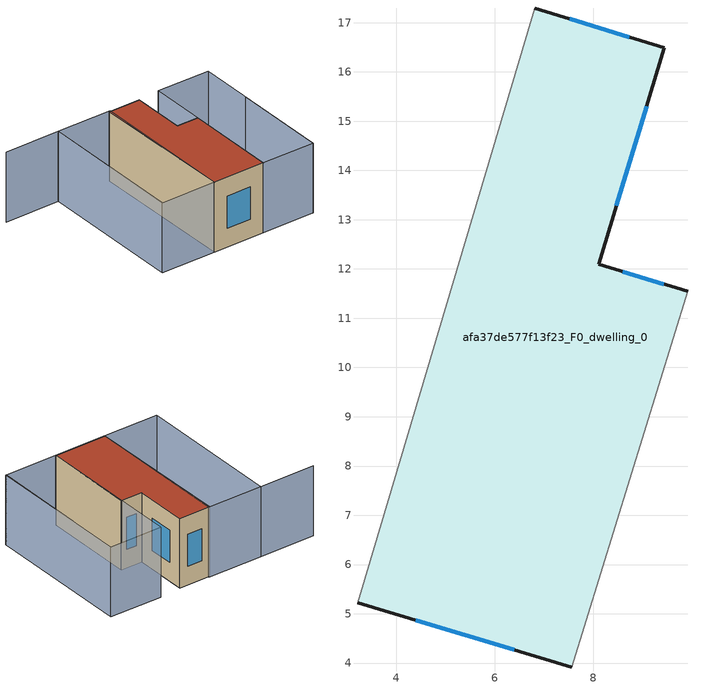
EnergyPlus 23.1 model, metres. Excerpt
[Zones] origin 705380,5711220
afa37de577f13f23_F0_dwelling_0
 floor ground (EU_floor_Construction): 7.56,3.92 9.92,11.54 8.11,12.09 9.44,16.49 6.81,17.3 3.22,5.23 z0
 wall outside (EU_wall_Construction): 7.56,3.92 3.22,5.23 / 6.81,17.3 9.44,16.49 8.11,12.09 9.92,11.54 z0:6
 wall adiabatic (EU_wall_Construction): 3.22,5.23 6.81,17.3 / 9.92,11.54 7.56,3.92 z0:6
 window (EU_Window_Construction): 6.39,4.27 4.39,4.87 / 7.52,17.08 8.73,16.71 / 9.08,15.31 8.47,13.28 / 8.59,11.95 9.43,11.69 z1.62:4.38
 roof outside (EU_roof_Construction): 9.44,16.49 8.11,12.09 9.92,11.54 7.56,3.92 3.22,5.23 6.81,17.3 z6
shading: 11.9,2.58 14.29,10.36 / -2.25,20.1 2.36,18.69 / -1.34,6.63 2.36,18.69 / 2.36,18.69 6.92,17.29 / 6.92,17.29 3.22,5.23 / 3.22,5.23 -1.34,6.63 / 2.36,18.69 -1.34,6.65 / 7.56,3.91 11.27,16.06 / 11.27,16.06 15.64,14.73 / 15.64,14.73 11.93,2.57 / 11.93,2.57 7.56,3.91 z0:6
[Building]
EU S2 Campaign: North Axis=0; Terrain=City; Solar Distribution=FullExterior
[Site:Location]
London: Latitude=51.5; Longitude=-0.5; Time Zone=0; Elevation=25
[SizingPeriod:WeatherFileDays]
AnnualSizingPeriod: Begin Month=1; Begin Day of Month=1; End Month=12; End Day of Month=31; Day of Week for Start Day=Monday; Use Weather File Daylight Saving Period=No; Use Weather File Rain and Snow Indicators=No
[MATERIAL]
EU_InternalMass_Material: Roughness=MediumRough; Thickness=0.1; Conductivity=1; Density=1800; Specific Heat=900; Thermal Absorptance=0.9; Solar Absorptance=0.7; Visible Absorptance=0.7
[MATERIAL:NOMASS] Roughness=MediumRough; Thermal Absorptance=0.9; Solar Absorptance=0.7; Visible Absorptance=0.7
Name | Thermal Resistance
EU_wall_NoMass | 0.555556
EU_roof_NoMass | 0.510204
EU_floor_NoMass | 1.68919
[WINDOWMATERIAL:SIMPLEGLAZINGSYSTEM]
EU_Window_SimpleGlazing: UFactor=3.96; Solar Heat Gain Coefficient=0.85; Visible Transmittance=0.85
[CONSTRUCTION]
EU_wall_Construction: EU_wall_NoMass
EU_roof_Construction: EU_roof_NoMass
EU_floor_Construction: EU_floor_NoMass
EU_InternalMass_Construction: EU_InternalMass_Material
EU_Window_Construction: EU_Window_SimpleGlazing
[ZONE]
afa37de577f13f23_F0_dwelling_0: Type=1; Multiplier=1; Ceiling Height=autocalculate; Volume=294.683; Floor Area=autocalculate; Part of Total Floor Area=Yes
[INTERNALMASS]
afa37de577f13f23_F0_dwelling_0_EU_InternalMass: Construction=EU_InternalMass_Construction; Zone or ZoneList=afa37de577f13f23_F0_dwelling_0; Surface Area=49.1138
[OTHEREQUIPMENT]
EU_Step8_InternalGain_afa37de577f13f23_F0_dwelling_0_f000: Fuel Type=Electricity; Zone or ZoneList or Space or SpaceList=afa37de577f13f23_F0_dwelling_0; Schedule=EU_Step8_GainSchedule_afa37de577f13f23_F0_dwelling_0_f000; Design Level Calculation Method=Watts/Area; Power per Zone Floor Area=1; Fraction Latent=0; Fraction Radiant=0; Fraction Lost=0; Carbon Dioxide Generation Rate=0; EndUse Subcategory=EU_Step8_InternalGains
[ZONEVENTILATION:DESIGNFLOWRATE]
EU_ConstantAir_afa37de577f13f23_F0_dwelling_0: Zone or ZoneList or Space or SpaceList=afa37de577f13f23_F0_dwelling_0; Schedule=EU_AlwaysOn; Design Flow Rate Calculation Method=AirChanges/Hour; Air Changes per Hour=0.48; Ventilation Type=Natural; Fan Pressure Rise=0; Fan Total Efficiency=1; Constant Term Coefficient=1; Temperature Term Coefficient=0; Velocity Term Coefficient=0; Velocity Squared Term Coefficient=0; Minimum Indoor Temperature=-100; Maximum Indoor Temperature=100; Delta Temperature=-100; Minimum Outdoor Temperature=-100; Maximum Outdoor Temperature=100; Maximum Wind Speed=40
[HVACTEMPLATE:THERMOSTAT]
EU_HeatOnly_afa37de577f13f23_F0_dwelling_0: Constant Heating Setpoint=20; Constant Cooling Setpoint=50
[HVACTEMPLATE:ZONE:IDEALLOADSAIRSYSTEM]
afa37de577f13f23_F0_dwelling_0: Template Thermostat=EU_HeatOnly_afa37de577f13f23_F0_dwelling_0; System Availability Schedule=EU_AlwaysOn; Maximum Heating Supply Air Temperature=50; Minimum Cooling Supply Air Temperature=13; Maximum Heating Supply Air Humidity Ratio=0.0156; Minimum Cooling Supply Air Humidity Ratio=0.0077; Heating Limit=NoLimit; Cooling Limit=NoLimit; Heating Availability Schedule=EU_AlwaysOn; Cooling Availability Schedule=EU_CoolingOff; Dehumidification Control Type=ConstantSensibleHeatRatio; Cooling Sensible Heat Ratio=0.7; Dehumidification Setpoint=60; Humidification Control Type=None; Humidification Setpoint=30; Outdoor Air Method=None; Outdoor Air Flow Rate per Person=0.00944; Outdoor Air Flow Rate per Zone Floor Area=0; Outdoor Air Flow Rate per Zone=0; Demand Controlled Ventilation Type=None; Outdoor Air Economizer Type=NoEconomizer; Heat Recovery Type=None; Sensible Heat Recovery Effectiveness=0.7; Latent Heat Recovery Effectiveness=0.65
[SIZING:ZONE]
afa37de577f13f23_F0_dwelling_0: Zone Cooling Design Supply Air Temperature Input Method=SupplyAirTemperature; Zone Cooling Design Supply Air Temperature=13; Zone Heating Design Supply Air Temperature Input Method=SupplyAirTemperature; Zone Heating Design Supply Air Temperature=50; Zone Cooling Design Supply Air Humidity Ratio=0.008; Zone Heating Design Supply Air Humidity Ratio=0.008; Cooling Design Air Flow Method=DesignDay; Cooling Design Air Flow Rate=0; Cooling Minimum Air Flow per Zone Floor Area=0.000762; Cooling Minimum Air Flow=0; Cooling Minimum Air Flow Fraction=0.2; Heating Design Air Flow Method=DesignDay; Heating Design Air Flow Rate=0; Heating Maximum Air Flow per Zone Floor Area=0.002032; Heating Maximum Air Flow=0.141576; Heating Maximum Air Flow Fraction=0.3; Account for Dedicated Outdoor Air System=No; Dedicated Outdoor Air System Control Strategy=NeutralSupplyAir; Dedicated Outdoor Air Low Setpoint Temperature for Design=autosize; Dedicated Outdoor Air High Setpoint Temperature for Design=autosize; Zone Load Sizing Method=Sensible Load Only No Latent Load; Zone Latent Cooling Design Supply Air Humidity Ratio Input Method=HumidityRatioDifference; Zone Cooling Design Supply Air Humidity Ratio Difference=0.005; Zone Latent Heating Design Supply Air Humidity Ratio Input Method=HumidityRatioDifference; Zone Humidification Design Supply Air Humidity Ratio Difference=0.005
[SCHEDULE:CONSTANT]
Name | Hourly Value
EU_AlwaysOn | 1
EU_CoolingOff | 0
[SCHEDULE:FILE]
EU_Step8_GainSchedule_afa37de577f13f23_F0_dwelling_0_f000: File=../../schedules/afa37de577f13f23/afa37de577f13f23_F0_dwelling_0_f000_gain.csv; Column Number=1; Rows to Skip at Top=0; Number of Hours of Data=8760; Column Separator=Comma; Interpolate to Timestep=No; Minutes per Item=60; Adjust Schedule for Daylight Savings=Yes
